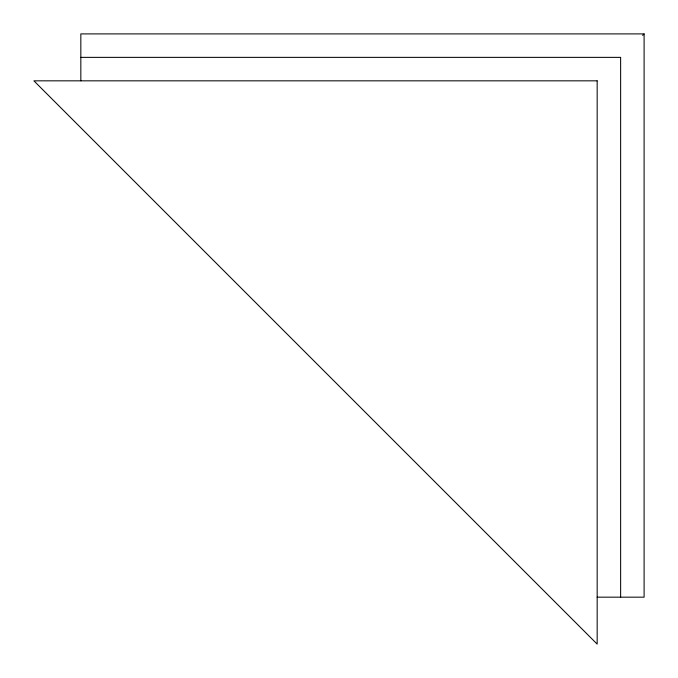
<?xml version="1.0" encoding="UTF-8"?>
<svg xmlns="http://www.w3.org/2000/svg" width="678" height="678" viewBox="0 0 678 678"><rect width="100%" height="100%" fill="white"/><g stroke="black" fill="none" stroke-linecap="round" stroke-linejoin="round"><path stroke-width="1.02" d="M642.608 35.392L644.1 33.9L80.835 33.9L80.835 80.835M80.835 57.367L620.633 57.367L620.633 597.165M597.165 597.165L644.1 597.165L644.1 33.9M597.165 80.835L33.9 80.835L597.165 644.1L597.165 80.835"/></g></svg>
